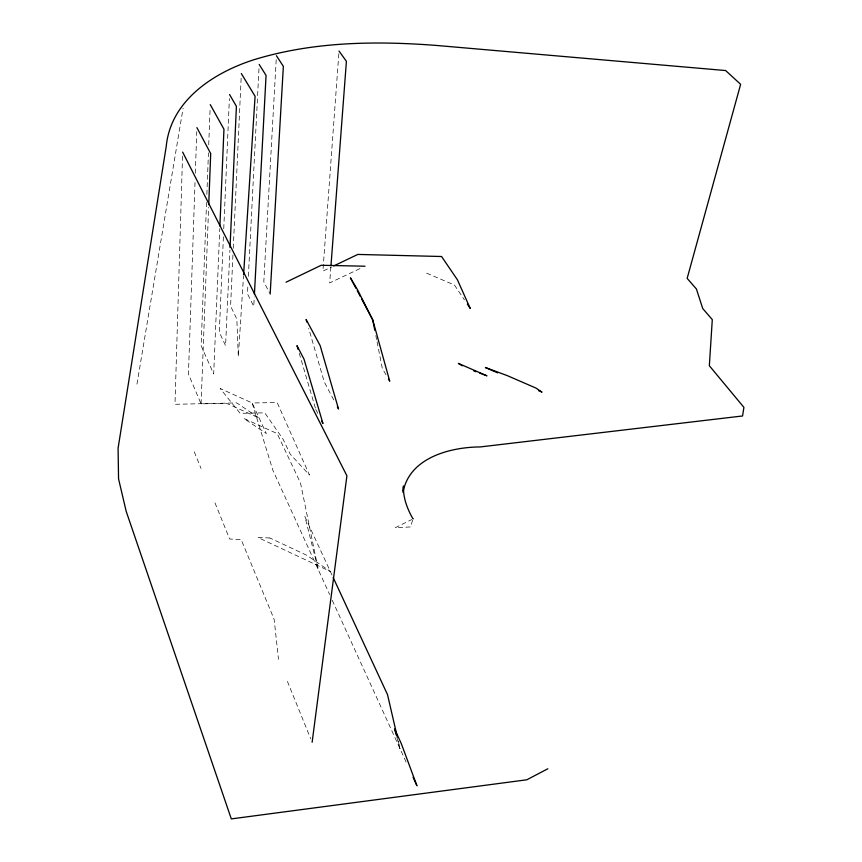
<?xml version="1.0" encoding="UTF-8"?>
<svg xmlns="http://www.w3.org/2000/svg" width="862" height="862" viewBox="0 0 862 862"><rect width="100%" height="100%" fill="white"/><g stroke="black" fill="none" stroke-linecap="round" stroke-linejoin="round"><path stroke-width="0.65" stroke-dasharray="4.31 3.23" d="M182.528 156.141L174.986 404.3L236.759 402.899L259.171 418.102L226.792 403.405L201.072 403.847L188.444 374.162L195.006 182.561M195.329 173.187L196.751 131.649M206.557 202.419L201.137 345.737L213.679 373.936L219.778 228.721M206.858 194.381L208.432 152.854M208.733 144.816L210.102 108.644M201.072 403.847L208.636 207.386M223.409 236.834L219.293 332.161L225.575 345.716L229.906 250.228M223.754 228.786L229.378 98.559M232.945 255.044L230.585 306.118L236.824 319.037L238.321 356.62L243.504 276.099M233.257 248.321L241.22 76.265M247.814 287.078L247.469 293.78L253.773 306.344L254.268 296.948M248.364 276.346L258.988 68.507M276.196 59.737L263.804 281.831L269.59 292.961M338.831 53.735L322.905 271.131L331.331 267.101M330.879 266.908L329.672 282.93L360.294 268.448M136.961 384.14L183.089 108.224M412.553 520.12L410.678 526.93L395.152 527.77L411.68 519.57M426.679 273.2L454.403 284.988L464.424 299.836M386.014 374.754L382.297 368.322L376.866 340.813M333.734 399.914L324.274 381.963L308.682 328.39M315.794 409.472L318.768 415.333M332.021 575.073L304.889 516.607L318.272 569.674L300.536 483.076L277.165 433.575L243.774 418.393L266.358 433.575L252.157 402.974L220.166 388.503L240.153 413.34L264.753 412.844L283.07 439.189L290.128 454.058L309.48 475.037L277.155 402.543L252.157 402.974L272.834 470.146L329.64 594.564M332.269 600.318L407.047 764.098M194.262 451.817L201.008 468.422M214.972 502.848L229.648 539.019L241.166 539.58L274.138 619.325L278.491 659.376M287.412 681.379L310.719 738.809M299.233 353.28L315.417 408.2M396.951 737.581L400 748.669L398.222 740.954M375.832 335.577L376.608 339.509M269.903 537.996L257.921 537.468L330.351 571.463L306.71 555.247L269.903 537.996"/><path stroke-width="1.29" d="M208.733 204.703L210.705 153.565L196.892 127.63M219.896 226.027L223.958 129.214L210.253 104.625M230.025 247.534L236.414 106.338L229.551 94.529M254.419 294.265L266.067 75.414L259.193 64.488M270.162 294.082L283.361 66.352L276.422 55.718M243.59 274.762L255.087 96.275L241.338 73.572M330.986 265.571L346.405 61.321L339.025 51.052M402.942 490.974L403.481 485.952C402.985 497.665 407.23 508.763 412.92 518.795L413.286 518.773M312.13 742.268L346.912 475.802L182.647 152.121M403.028 492.461C409.008 457.873 449.996 447.119 480.22 446.936L742.57 415.969L743.917 407.381L709.34 365.736L712.292 319.619L702.745 308.564L696.421 288.996L687.154 278.372L740.641 84.304L725.621 70.544L436.786 45.471C375.455 40.719 312.518 41.57 253.288 59.931C213.28 72.871 170.676 100.725 166.247 146.303L118.083 448.208L118.557 478.873L126.186 511.338L231.307 818.9L526.822 779.787L547.844 768.764M286.033 282.208L321.214 265.27L365.014 266.218M333.734 265.949L357.805 254.43L441.57 256.51L457.41 279.773L470.243 308.445L467.333 304.135M473.691 370.832L476.093 371.737M479.714 373.095L486.955 375.821L458.347 363.376L462.291 365.822M497.633 372.837L485.36 367.503L507.233 375.606L535.938 388.062L542.004 392.102L538.448 390.561M388.493 379.054L389.732 381.198L372.729 319.867L357.752 290.182L350.425 277.844L356.006 288.35M357.245 290.677L360.338 296.517M361.577 298.855L372.729 319.867L374.798 330.34M337.333 406.756L338.529 409.03L320.147 345.587L306.085 319.457L306.829 322.011M321.752 421.184L322.948 423.533L304.038 359.195L296.97 345.619L298.101 349.455M333.141 577.475L387.544 694.697L397.328 737.096M413.07 777.276L416.939 785.756L401.261 743.518L394.58 728.972L396.272 735.124"/></g></svg>
